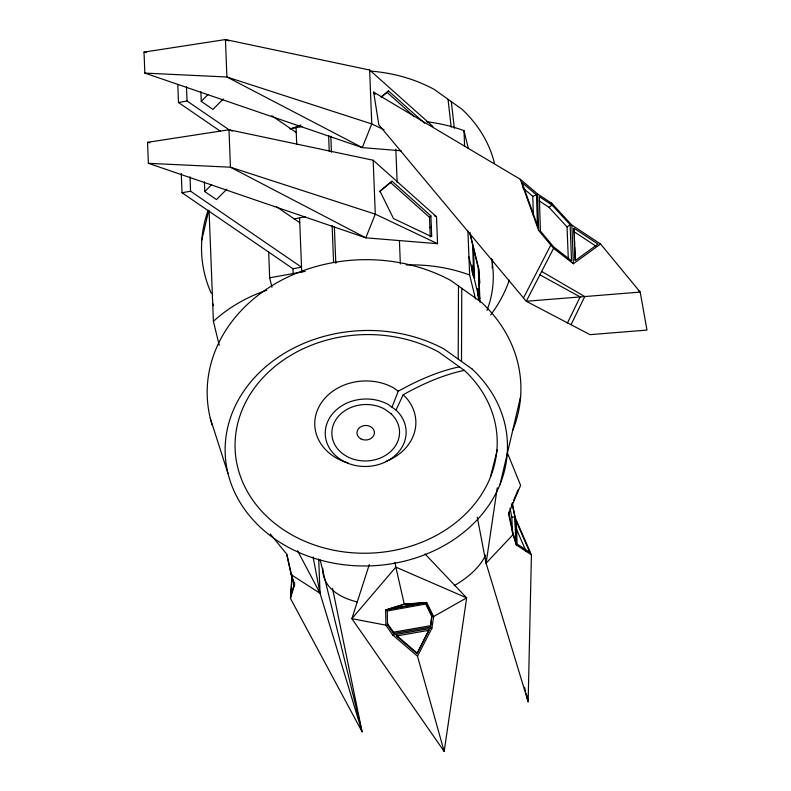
<?xml version="1.0" encoding="UTF-8"?>
<svg xmlns="http://www.w3.org/2000/svg" width="791" height="791" viewBox="0 0 791 791"><rect width="100%" height="100%" fill="white"/><g stroke="black" fill="none" stroke-linecap="round" stroke-linejoin="round"><path stroke-width="1.19" d="M458.197 359.094L458.483 285.976M461.489 361.438L461.776 288.329M512.271 503.303L515.218 517.591L531.423 554.837L528.141 701.775L486.089 563.202L477.26 517.215M332.527 588.375L362.09 731.833L290.475 598.451L292.017 575.512M292.215 574.869L290.811 595.672L294.084 584.648M294.509 586.101L294.677 583.649M416.976 653.673L429.029 630.289L396.311 636.013L416.976 653.673L429.118 629.596M430.462 627.075L431.916 615.388L430.462 627.075L393.582 633.522L387.501 624.781L387.452 623.437L393.522 632.177L393.582 633.522M417.5 656.204L431.926 628.192L433.636 616.525L426.715 602.465L404.26 604.106L385.652 609.891L385.879 625.167L392.751 635.054L417.5 656.204L444.176 751.45L466.66 597.867L425.054 553.987M507.397 452.917L520.616 485.358L508.534 513.853L513.092 534.548L486.089 563.202L497.262 487.77M201.814 239.95L208.794 210.208M500.149 484.082L520.607 396.716M490.4 477.2L497.371 449.466M290.475 598.451L294.381 585.241L294.282 582.819M369.308 564.547L351.866 618.651L444.176 751.45M392.02 407.197L398.229 391.189L407.573 386.216A231.051 98.351 -47 0 1 459.433 366.846M511.283 505.904L512.716 502.503M513.675 500.248L517.996 490.054M396.004 410.045L388.035 404.359A40.46 33.726 -2.2 0 0 325.684 428.208A40.46 33.726 -2.2 0 0 377.149 464.96A40.46 33.726 -2.2 0 0 396.004 410.045L403.202 394.749A231.051 98.351 -47 0 1 464.357 370.366L438.55 351.936A131.108 109.296 -2.2 0 0 236.499 429.226A131.108 109.296 -2.2 0 0 403.262 548.321A131.108 109.296 -2.2 0 0 464.357 370.366M567.503 322.876L580.159 296.932L539.917 274.803M571.023 324.725L584.767 296.556L541.657 271.451M523.494 297.96L550.813 245.022M520.26 179.25L538.641 230.458L553.581 248.334L526.262 301.272L590.007 334.662L646.979 330.074L640.196 292.087L600.587 244.033L571.863 225.089L551.821 203.366L537.514 193.904L520.26 179.25L373.639 92.122L378.849 124.83L526.262 301.272L640.196 292.087L638.327 290.524M223.28 98.964L212.967 109.385L201.26 101.367L208.132 94.416M226.809 189.178L216.497 199.589L204.79 191.58L211.662 184.629M381.549 96.986L388.529 91.014L424.658 123.258M379.482 191.758L392.059 181.228L430.897 215.894L431.708 236.717L393.522 218.583L379.947 191.106L392.059 181.228M430.274 236.964L429.503 217.298L430.897 215.894M429.909 227.709L431.303 226.305M381.074 97.095L388.529 91.014M539.215 200.884L548.954 207.321L552.009 205.037L570.113 224.654L571.527 260.822L553.651 246.901L540.411 231.061L539.343 196.662L552.009 205.037M568.324 259.497L567.058 226.938L570.113 224.654M553.581 248.334L573.376 263.739L600.587 244.033M433.636 616.525L466.66 597.867L395.846 567.137L394.966 562.302M522.871 187.892L532.768 196.306L536.496 194.873L537.445 225.395L522.09 182.642L536.496 194.873M177.787 84.499L178.499 102.533L187.032 100.991L229.786 130.268M289.644 128.824L301.984 126.59M182.029 192.747L190.572 191.204L301.519 267.19L292.977 268.742L182.029 192.747L181.277 173.506M294.252 218.84L305.514 216.803M271.985 287.271L269.672 277.799L305.267 271.362M512.439 533.164L511.846 517.274L514.842 516.741L512.261 504.233M385.652 609.891L426.715 602.465M387.303 610.978L425.716 604.027L431.975 616.733M393.522 632.177L430.403 625.721M392.751 635.054L431.926 628.192M401.185 150.794L362.278 147.61L144.842 73.098L144.021 52.107L225.445 39.55L369.644 70.023L432.964 126.53M147.551 142.321L228.975 129.764L373.174 160.237L436.494 216.744L437.552 243.697L365.808 237.824L148.372 163.312L147.551 142.321L149.964 142.785M144.842 73.098L226.908 77.004L371.76 123.93L383.991 129.734M148.372 163.312L230.438 167.208L375.29 214.143L437.552 243.697M144.021 52.107L146.434 52.572M385.879 625.167L351.866 618.651L395.846 567.137L404.26 604.106M549.597 202.615L551.821 203.366M228.866 40.924L225.445 39.55L226.908 77.004L362.278 147.61L371.76 123.93L369.644 70.023M232.396 131.138L228.975 129.764L230.438 167.208L365.808 237.824L375.29 214.143L373.174 160.237M434.249 215.735L436.494 216.744M270.265 533.955L286.629 554.016L291.187 574.711L320.039 593.26L362.09 731.833L320.207 559.998M513.092 534.548L516.226 544.861L531.423 554.837M574.029 228.273L597.976 244.073L575.284 260.506L574.029 228.273L574.553 244.805M574.039 231.674L595.989 246.159M271.817 115.743L296.239 132.473M178.499 102.533L220.6 131.375M276.366 206.649L299.769 222.686M398.229 391.189L393.246 387.639A50.575 42.16 -2.2 0 0 320.147 404.695A50.575 42.16 -2.2 0 0 348.109 462.972M396.4 635.321L417.065 652.98M387.135 92.428L414.227 116.603M390.665 182.632L429.503 217.298M548.954 207.321L567.058 226.938M297.525 550.674L320.039 593.26L318.704 558.97M426.181 603.741L431.402 614.32M516.019 528.121L526.173 551.446M210.287 418.33L227.927 473.285M293.945 582.769L291.118 573.435L286.995 554.748M291.187 574.711L294.381 585.241M426.646 121.745A144.377 120.351 -2.2 0 1 463.991 130.644L468.371 148.599M469.913 232.643L478.664 268.525L479.87 283.069M469.706 232.811L472.563 244.508L473.641 272.173L471.911 265.074L472.197 272.47M479.84 298.593L478.11 291.493L478.397 298.889M468.934 256.937L479.732 301.233M467.926 231.101L469.646 274.981L475.48 298.919M524.641 687.458L525.521 691.037M526.104 693.43L528.141 701.775L526.895 695.754M212.7 303.319L213.283 305.712M209.091 211.049L213.402 321.354L219.245 345.301M509.977 508.188L511.846 517.274M313.068 556.953L320.039 593.26M451.315 101.634L454.341 128.261M448.032 99.29L451.186 127.124M574.642 247.197L575.156 260.328M571.863 225.089L573.376 263.739M508.801 512.123L513.023 533.272L515.791 542.399L514.842 516.741M478.664 268.525L479.979 302.291M477.912 295.903L477.626 288.517L479.356 295.616L478.278 267.951L473.423 248.067L474.6 278.135L472.87 271.026L473.058 275.841M485.892 558.308L486.089 563.202M463.991 130.644L464.604 146.276M395.856 149.301L397.151 182.612M399.425 240.593L400.345 264.036M330.826 136.21L331.449 152.208M334.356 226.424L335.799 263.324M328.611 135.399L329.244 151.388M332.141 225.613L333.584 262.513M296.052 127.667L296.714 144.506M299.581 217.881L301.707 272.005M292.977 268.742L293.164 273.548M268.663 251.963L269.672 277.799M200.884 91.746L201.26 101.367M204.414 181.95L204.79 191.58M186.468 86.555L187.032 100.991M189.998 176.769L190.572 191.204M515.218 517.591L516.226 544.861M537.514 193.904L538.641 230.458M532.768 196.306L533.342 214.618M387.264 610.781L387.501 624.781M485.625 555.114A84.726 46.145 -13.7 0 1 454.222 585.656M357.305 601.951A84.726 46.145 -13.7 0 1 322.797 568.353M512.766 430.334A156.905 130.802 -2.2 0 0 481.6 302.478L450.712 280.429A156.905 130.802 -2.2 0 0 272.935 285.086A156.905 130.802 -2.2 0 0 212.196 425.172M403.202 394.749A50.575 42.16 -2.2 0 1 385.672 461.469M509.266 280.162A156.905 130.802 -2.2 0 1 490.667 314.917M211.217 293.224A156.905 130.802 -2.2 0 1 207.904 210.999M290.702 128.943A156.905 130.802 -2.2 0 1 300.966 125.107M370.939 71.16A141.213 117.721 -2.2 0 1 434.13 89.363L461.934 109.207A141.213 117.721 -2.2 0 1 494.494 163.391M213.402 321.354A144.377 120.351 -2.2 0 1 266.715 290.238M406.307 264.975A144.377 120.351 -2.2 0 1 469.646 274.981M491.448 258.697A130.752 109 -2.2 0 1 486.94 310.477M492.566 259.636A130.752 109 -2.2 0 1 492.121 267.902M404.438 604.304L388.925 609.129L423.155 602.93L404.438 604.304M529.812 552.415L517.116 544.079L516.276 521.309L529.812 552.415M472.098 369.021L444.305 349.167A141.213 117.721 -2.2 0 0 226.681 432.42A141.213 117.721 -2.2 0 0 406.297 560.681A141.213 117.721 -2.2 0 0 472.098 369.021M391.061 413.742L384.396 408.987A33.865 28.229 -2.2 0 0 332.21 428.949A33.865 28.229 -2.2 0 0 375.28 459.7A33.865 28.229 -2.2 0 0 391.061 413.742M375.023 94.01L373.639 92.122L375.023 94.109M360.874 438.857A8.721 7.267 -2.2 0 0 374.39 433.082A8.721 7.267 -2.2 0 0 361.803 426.28A8.721 7.267 -2.2 0 0 360.874 438.857"/></g></svg>
